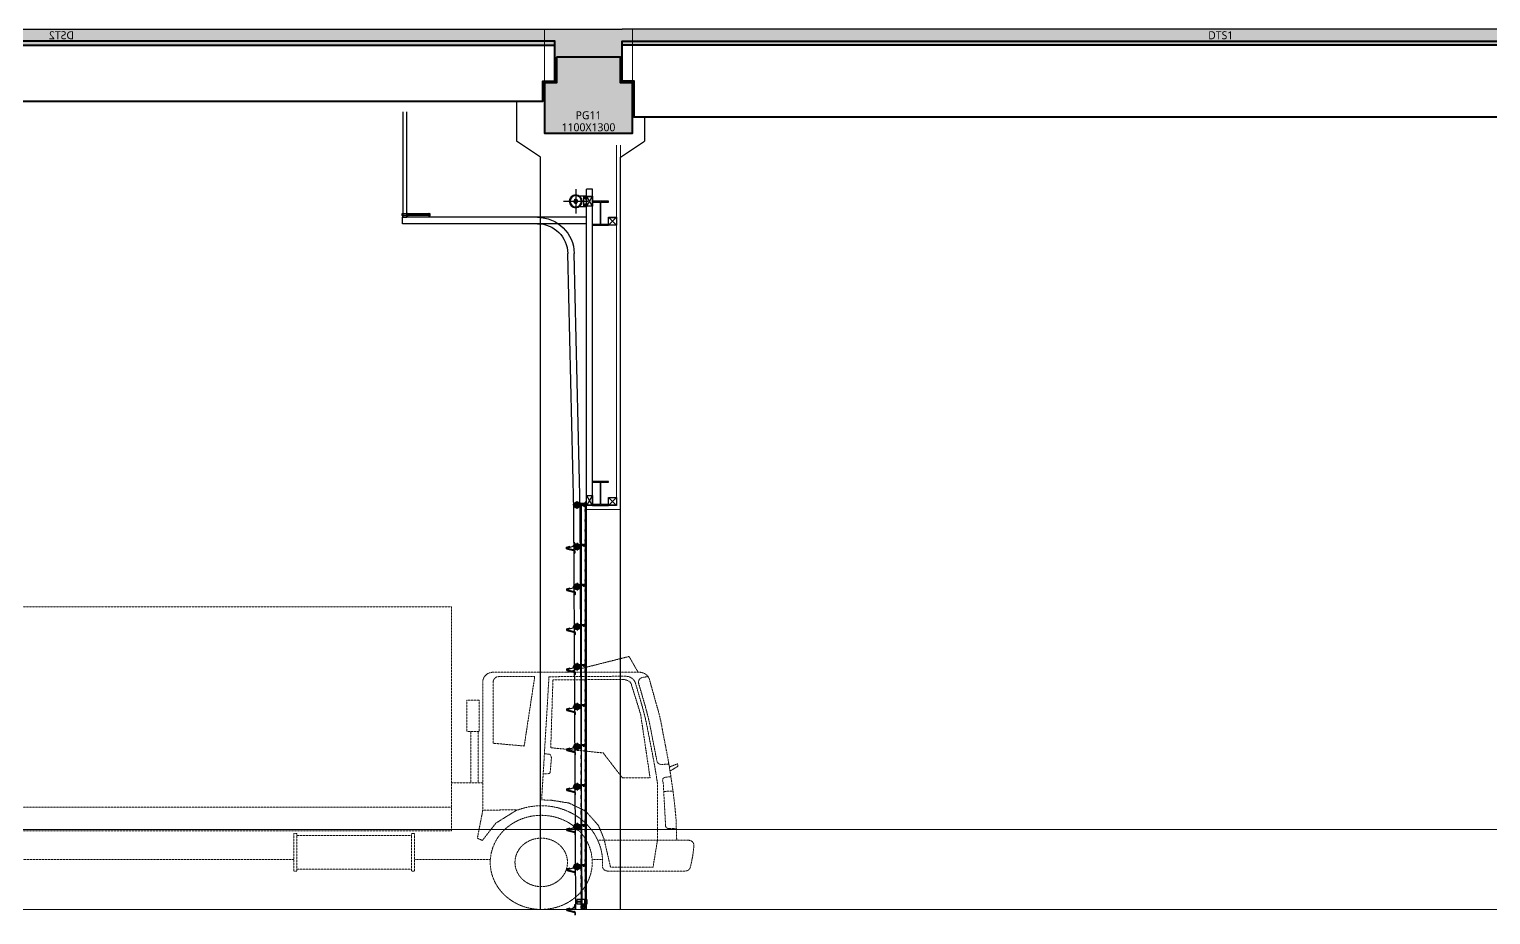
# Model space of a CAD drawing. Header units: millimetres. Extents: x 0 to 420000, y 0 to 297000.
# Drawn here: x 195125 to 213387, y 93383 to 104450 of the extents above; entities that cross this region are included whole.
import ezdxf
from ezdxf.enums import TextEntityAlignment as Align

# ---------------------------------------------------------------- set-up
doc = ezdxf.new("R2010")
doc.units = ezdxf.units.MM
for name, pattern in [('CEN', [62, 60, -1, 0, -1]), ('HID', [2, 1.1, -0.9]), ('HIDDEN', [0.375, 0.25, -0.125])]:
    doc.linetypes.add(name, pattern=pattern)
for name, color, linetype in [('0 그라스울패널', 7, 'Continuous'), ('0-xref', 7, 'Continuous'), ('1', 3, 'Continuous'), ('8', 8, 'Continuous'), ('A-CONC-SOLD', 253, 'CEN'), ('CEN', 1, 'CEN'), ('dim', 7, 'Continuous'), ('PANEL', 9, 'Continuous'), ('WID', 7, 'Continuous'), ('오버헤드 FR', 1, 'Continuous')]:
    doc.layers.add(name, color=color, linetype=linetype)
for name, color, linetype, lineweight in [('A-AXIS-LINE', 1, 'CEN', 15), ('A-CONC-LIN1', 2, 'Continuous', 40), ('A-CONC-LIN2', 7, 'Continuous', 25), ('A-ELEV-LIN2', 7, 'Continuous', 25), ('A-WAXM-PANL', 6, 'Continuous', 20), ('A-XXXX-FIN2', 6, 'Continuous', 20), ('A-XXXX-HATC', 8, 'Continuous', 18), ('A-XXXX-HID', 8, 'HIDDEN', 18), ('A-XXXX-STL', 3, 'Continuous', 25)]:
    doc.layers.add(name, color=color, linetype=linetype, lineweight=lineweight)
doc.layers.add('A-XXXX-NPLT', color=144, linetype='Continuous', lineweight=15, plot=False)
doc.styles.add('맑은고딕', font='')
doc.styles.get('맑은고딕').set_extended_font_data('Malgun Gothic')

# ---------------------------------------------------------------- blocks, each defined once
blk = doc.blocks.new('axis(211208)')
at = {"layer": 'A-AXIS-LINE', "ltscale": 1000}
for p, q in [((4631788.1, -371118.7), (4955413.1, -371118.7)), ((4631788.1, -372118.7), (4955413.1, -372118.7))]:
    blk.add_line(p, q, dxfattribs=at)
blk = doc.blocks.new('*X36')
at = {"color": 0}
for p, q in [((112, 375), (114, 377)), ((112, 375), (114, 377)), ((112, 375), (114, 377)), ((112, 375), (114, 377)), ((112, 375), (114, 377)), ((112, 376), (114, 377)), ((112, 376), (113, 377)), ((112, 376), (113, 377)), ((112, 376), (113, 377)), ((112, 376), (113, 377)), ((112, 376), (113, 377)), ((112, 377), (113, 377)), ((114, 375), (112, 377)), ((114, 375), (112, 377)), ((114, 375), (112, 376)), ((114, 375), (112, 376)), ((114, 375), (112, 376)), ((114, 375), (112, 376)), ((113, 375), (112, 376)), ((113, 375), (112, 376)), ((113, 375), (112, 375)), ((113, 375), (112, 375)), ((113, 375), (112, 375)), ((112, 375), (112, 375)), ((113, 375), (116, 377)), ((113, 375), (115, 377)), ((113, 375), (115, 377)), ((113, 375), (115, 377)), ((113, 375), (115, 377)), ((113, 375), (115, 377)), ((115, 375), (113, 377)), ((115, 375), (113, 377)), ((115, 375), (113, 377)), ((115, 375), (113, 377)), ((115, 375), (113, 377)), ((115, 375), (113, 377)), ((114, 375), (116, 377)), ((114, 375), (116, 377)), ((114, 375), (116, 377)), ((114, 375), (116, 377)), ((114, 375), (116, 377)), ((117, 375), (114, 377)), ((116, 375), (114, 377)), ((116, 375), (114, 377)), ((116, 375), (114, 377)), ((116, 375), (114, 377)), ((116, 375), (114, 377)), ((115, 375), (117, 377)), ((115, 375), (117, 377)), ((115, 375), (117, 377)), ((115, 375), (117, 377)), ((115, 375), (117, 377)), ((115, 375), (117, 377)), ((117, 375), (115, 377)), ((117, 375), (115, 377)), ((117, 375), (115, 377)), ((117, 375), (115, 377)), ((117, 375), (115, 377)), ((116, 375), (119, 377)), ((116, 375), (118, 377)), ((116, 375), (118, 377)), ((116, 375), (118, 377)), ((116, 375), (118, 377)), ((116, 375), (118, 377)), ((118, 375), (116, 377)), ((118, 375), (116, 377)), ((118, 375), (116, 377)), ((118, 375), (116, 377)), ((118, 375), (116, 377)), ((118, 375), (116, 377)), ((117, 375), (119, 377)), ((117, 375), (119, 377)), ((117, 375), (119, 377)), ((117, 375), (119, 377)), ((117, 375), (119, 377)), ((120, 375), (117, 377)), ((119, 375), (117, 377)), ((119, 375), (117, 377)), ((119, 375), (117, 377)), ((119, 375), (117, 377)), ((119, 375), (117, 377)), ((118, 375), (120, 377)), ((118, 375), (120, 377)), ((118, 375), (120, 377)), ((118, 375), (120, 377)), ((118, 375), (120, 377)), ((118, 375), (120, 377)), ((120, 375), (118, 377)), ((120, 375), (118, 377)), ((120, 375), (118, 377)), ((120, 375), (118, 377)), ((120, 375), (118, 377)), ((119, 375), (122, 377)), ((119, 375), (121, 377)), ((119, 375), (121, 377)), ((119, 375), (121, 377)), ((119, 375), (121, 377)), ((119, 375), (121, 377)), ((121, 375), (119, 377)), ((121, 375), (119, 377)), ((121, 375), (119, 377)), ((121, 375), (119, 377)), ((121, 375), (119, 377)), ((121, 375), (119, 377)), ((120, 375), (122, 377)), ((120, 375), (122, 377)), ((120, 375), (122, 377)), ((120, 375), (122, 377)), ((120, 375), (122, 377)), ((123, 375), (120, 377)), ((122, 375), (120, 377)), ((122, 375), (120, 377)), ((122, 375), (120, 377)), ((122, 375), (120, 377)), ((122, 375), (120, 377)), ((121, 375), (123, 377)), ((121, 375), (123, 377)), ((121, 375), (123, 377)), ((121, 375), (123, 377)), ((121, 375), (123, 377)), ((121, 375), (123, 377)), ((123, 375), (121, 377)), ((123, 375), (121, 377)), ((123, 375), (121, 377)), ((123, 375), (121, 377)), ((123, 375), (121, 377)), ((122, 375), (125, 377)), ((122, 375), (124, 377)), ((122, 375), (124, 377)), ((122, 375), (124, 377)), ((122, 375), (124, 377)), ((122, 375), (124, 377)), ((124, 375), (122, 377)), ((124, 375), (122, 377)), ((124, 375), (122, 377)), ((124, 375), (122, 377)), ((124, 375), (122, 377)), ((124, 375), (122, 377)), ((123, 375), (125, 377)), ((123, 375), (125, 377)), ((123, 375), (125, 377)), ((123, 375), (125, 377)), ((123, 375), (125, 377)), ((126, 375), (123, 377)), ((125, 375), (123, 377)), ((125, 375), (123, 377)), ((125, 375), (123, 377)), ((125, 375), (123, 377)), ((125, 375), (123, 377)), ((124, 375), (126, 377)), ((124, 375), (126, 377)), ((124, 375), (126, 377)), ((124, 375), (126, 377)), ((124, 375), (126, 377)), ((124, 375), (126, 377)), ((126, 375), (124, 377)), ((126, 375), (124, 377)), ((126, 375), (124, 377)), ((126, 375), (124, 377)), ((126, 375), (124, 377)), ((125, 375), (127, 377)), ((125, 375), (127, 377)), ((125, 375), (127, 377)), ((125, 375), (127, 377)), ((125, 375), (127, 377)), ((125, 375), (128, 377)), ((127, 375), (125, 377)), ((127, 375), (125, 377)), ((127, 375), (125, 377)), ((127, 375), (125, 377)), ((127, 375), (125, 377)), ((127, 375), (125, 377)), ((126, 375), (128, 377)), ((126, 375), (128, 377)), ((126, 375), (128, 377)), ((126, 375), (128, 377)), ((126, 375), (128, 377)), ((128, 375), (126, 377)), ((128, 375), (126, 377)), ((128, 375), (126, 377)), ((128, 375), (126, 377)), ((128, 375), (126, 377)), ((129, 375), (126, 377)), ((127, 375), (129, 377)), ((127, 375), (129, 377)), ((127, 375), (129, 377)), ((127, 375), (129, 377)), ((127, 375), (129, 377)), ((127, 375), (129, 377)), ((129, 375), (127, 377)), ((129, 375), (127, 377)), ((129, 375), (127, 377)), ((129, 375), (127, 377)), ((129, 375), (127, 377)), ((128, 375), (130, 377)), ((128, 375), (130, 377)), ((128, 375), (130, 377)), ((128, 375), (130, 377)), ((128, 375), (130, 377)), ((130, 375), (128, 377)), ((130, 375), (128, 377)), ((130, 375), (128, 377)), ((130, 375), (128, 377)), ((130, 375), (128, 377)), ((130, 375), (128, 377)), ((129, 375), (131, 377)), ((129, 375), (131, 377)), ((129, 375), (131, 377)), ((129, 375), (131, 377)), ((129, 375), (131, 377)), ((129, 375), (131, 377)), ((131, 375), (129, 377)), ((131, 375), (129, 377)), ((131, 375), (129, 377)), ((131, 375), (129, 377)), ((131, 375), (129, 377)), ((132, 375), (129, 377)), ((130, 375), (132, 377)), ((130, 375), (132, 377)), ((130, 375), (132, 377)), ((130, 375), (132, 377)), ((130, 375), (132, 377)), ((130, 375), (132, 377)), ((132, 375), (130, 377)), ((132, 375), (130, 377)), ((132, 375), (130, 377)), ((132, 375), (130, 377)), ((132, 375), (130, 377)), ((131, 375), (133, 377)), ((131, 375), (133, 377)), ((131, 375), (133, 377)), ((131, 375), (133, 377)), ((131, 375), (133, 377)), ((133, 375), (131, 377)), ((133, 375), (131, 377)), ((133, 375), (131, 377)), ((133, 375), (131, 377)), ((133, 375), (131, 377)), ((133, 375), (131, 377)), ((132, 375), (134, 377)), ((132, 375), (134, 377)), ((132, 375), (134, 377)), ((132, 375), (134, 377)), ((132, 375), (134, 377)), ((132, 375), (134, 377)), ((134, 375), (132, 377)), ((134, 375), (132, 377)), ((134, 375), (132, 377)), ((134, 375), (132, 377)), ((134, 375), (132, 377)), ((135, 375), (132, 377)), ((133, 375), (135, 377)), ((133, 375), (135, 377)), ((133, 375), (135, 377)), ((133, 375), (135, 377)), ((133, 375), (135, 377)), ((133, 375), (135, 377)), ((135, 375), (133, 377)), ((135, 375), (133, 377)), ((135, 375), (133, 377)), ((135, 375), (133, 377)), ((135, 375), (133, 377)), ((134, 375), (136, 377)), ((134, 375), (136, 377)), ((134, 375), (136, 377)), ((134, 375), (136, 377)), ((134, 375), (136, 377)), ((136, 375), (134, 377)), ((136, 375), (134, 377)), ((136, 375), (134, 377)), ((136, 375), (134, 377)), ((136, 375), (134, 377)), ((136, 375), (134, 377)), ((135, 375), (137, 377)), ((135, 375), (137, 377)), ((135, 375), (137, 377)), ((135, 375), (137, 377)), ((137, 375), (135, 377)), ((137, 375), (135, 377)), ((137, 375), (135, 377)), ((137, 375), (135, 377)), ((137, 375), (135, 377)), ((137, 375), (135, 377)), ((135, 375), (137, 376)), ((135, 375), (137, 376)), ((137, 376), (136, 377)), ((137, 376), (136, 377)), ((137, 376), (136, 377)), ((137, 376), (136, 377)), ((137, 376), (136, 377)), ((136, 375), (137, 376)), ((136, 375), (137, 376)), ((136, 375), (137, 376)), ((136, 375), (137, 376)), ((136, 375), (137, 375)), ((136, 375), (137, 375)), ((137, 376), (137, 377)), ((137, 377), (137, 377)), ((137, 375), (137, 375)), ((137, 375), (137, 375))]:
    blk.add_line(p, q, dxfattribs=at)
blk = doc.blocks.new('*X35')
at = {"color": 0}
for p, q in [((587, 375), (589, 377)), ((587, 375), (589, 377)), ((587, 375), (589, 377)), ((587, 375), (589, 377)), ((587, 375), (589, 377)), ((587, 375), (588, 377)), ((587, 375), (588, 377)), ((587, 376), (588, 377)), ((587, 376), (588, 377)), ((587, 376), (588, 377)), ((587, 376), (588, 377)), ((587, 376), (587, 377)), ((587, 377), (587, 377)), ((587, 377), (587, 377)), ((589, 375), (587, 377)), ((589, 375), (587, 377)), ((589, 375), (587, 377)), ((589, 375), (587, 377)), ((589, 375), (587, 377)), ((589, 375), (587, 376)), ((588, 375), (587, 376)), ((588, 375), (587, 376)), ((588, 375), (587, 376)), ((588, 375), (587, 376)), ((588, 375), (587, 375)), ((587, 375), (587, 375)), ((587, 375), (587, 375)), ((587, 375), (587, 375)), ((587, 375), (587, 375)), ((588, 375), (591, 377)), ((588, 375), (590, 377)), ((588, 375), (590, 377)), ((588, 375), (590, 377)), ((588, 375), (590, 377)), ((588, 375), (590, 377)), ((590, 375), (588, 377)), ((590, 375), (588, 377)), ((590, 375), (588, 377)), ((590, 375), (588, 377)), ((590, 375), (588, 377)), ((590, 375), (588, 377)), ((589, 375), (591, 377)), ((589, 375), (591, 377)), ((589, 375), (591, 377)), ((589, 375), (591, 377)), ((589, 375), (591, 377)), ((592, 375), (589, 377)), ((591, 375), (589, 377)), ((591, 375), (589, 377)), ((591, 375), (589, 377)), ((591, 375), (589, 377)), ((591, 375), (589, 377)), ((590, 375), (592, 377)), ((590, 375), (592, 377)), ((590, 375), (592, 377)), ((590, 375), (592, 377)), ((590, 375), (592, 377)), ((590, 375), (592, 377)), ((592, 375), (590, 377)), ((592, 375), (590, 377)), ((592, 375), (590, 377)), ((592, 375), (590, 377)), ((592, 375), (590, 377)), ((591, 375), (594, 377)), ((591, 375), (593, 377)), ((591, 375), (593, 377)), ((591, 375), (593, 377)), ((591, 375), (593, 377)), ((591, 375), (593, 377)), ((593, 375), (591, 377)), ((593, 375), (591, 377)), ((593, 375), (591, 377)), ((593, 375), (591, 377)), ((593, 375), (591, 377)), ((593, 375), (591, 377)), ((592, 375), (594, 377)), ((592, 375), (594, 377)), ((592, 375), (594, 377)), ((592, 375), (594, 377)), ((592, 375), (594, 377)), ((595, 375), (592, 377)), ((594, 375), (592, 377)), ((594, 375), (592, 377)), ((594, 375), (592, 377)), ((594, 375), (592, 377)), ((594, 375), (592, 377)), ((593, 375), (595, 377)), ((593, 375), (595, 377)), ((593, 375), (595, 377)), ((593, 375), (595, 377)), ((593, 375), (595, 377)), ((593, 375), (595, 377)), ((595, 375), (593, 377)), ((595, 375), (593, 377)), ((595, 375), (593, 377)), ((595, 375), (593, 377)), ((595, 375), (593, 377)), ((594, 375), (597, 377)), ((594, 375), (596, 377)), ((594, 375), (596, 377)), ((594, 375), (596, 377)), ((594, 375), (596, 377)), ((594, 375), (596, 377)), ((596, 375), (594, 377)), ((596, 375), (594, 377)), ((596, 375), (594, 377)), ((596, 375), (594, 377)), ((596, 375), (594, 377)), ((596, 375), (594, 377)), ((595, 375), (597, 377)), ((595, 375), (597, 377)), ((595, 375), (597, 377)), ((595, 375), (597, 377)), ((595, 375), (597, 377)), ((598, 375), (595, 377)), ((597, 375), (595, 377)), ((597, 375), (595, 377)), ((597, 375), (595, 377)), ((597, 375), (595, 377)), ((597, 375), (595, 377)), ((596, 375), (598, 377)), ((596, 375), (598, 377)), ((596, 375), (598, 377)), ((596, 375), (598, 377)), ((596, 375), (598, 377)), ((596, 375), (598, 377)), ((598, 375), (596, 377)), ((598, 375), (596, 377)), ((598, 375), (596, 377)), ((598, 375), (596, 377)), ((598, 375), (596, 377)), ((597, 375), (600, 377)), ((597, 375), (599, 377)), ((597, 375), (599, 377)), ((597, 375), (599, 377)), ((597, 375), (599, 377)), ((597, 375), (599, 377)), ((599, 375), (597, 377)), ((599, 375), (597, 377)), ((599, 375), (597, 377)), ((599, 375), (597, 377)), ((599, 375), (597, 377)), ((599, 375), (597, 377)), ((598, 375), (600, 377)), ((598, 375), (600, 377)), ((598, 375), (600, 377)), ((598, 375), (600, 377)), ((598, 375), (600, 377)), ((600, 375), (598, 377)), ((600, 375), (598, 377)), ((600, 375), (598, 377)), ((600, 375), (598, 377)), ((600, 375), (598, 377)), ((601, 375), (598, 377)), ((599, 375), (601, 377)), ((599, 375), (601, 377)), ((599, 375), (601, 377)), ((599, 375), (601, 377)), ((599, 375), (601, 377)), ((599, 375), (601, 377)), ((601, 375), (599, 377)), ((601, 375), (599, 377)), ((601, 375), (599, 377)), ((601, 375), (599, 377)), ((601, 375), (599, 377)), ((600, 375), (602, 377)), ((600, 375), (602, 377)), ((600, 375), (602, 377)), ((600, 375), (602, 377)), ((600, 375), (602, 377)), ((600, 375), (603, 377)), ((602, 375), (600, 377)), ((602, 375), (600, 377)), ((602, 375), (600, 377)), ((602, 375), (600, 377)), ((602, 375), (600, 377)), ((602, 375), (600, 377)), ((601, 375), (603, 377)), ((601, 375), (603, 377)), ((601, 375), (603, 377)), ((601, 375), (603, 377)), ((601, 375), (603, 377)), ((603, 375), (601, 377)), ((603, 375), (601, 377)), ((603, 375), (601, 377)), ((603, 375), (601, 377)), ((603, 375), (601, 377)), ((604, 375), (601, 377)), ((602, 375), (604, 377)), ((602, 375), (604, 377)), ((602, 375), (604, 377)), ((602, 375), (604, 377)), ((602, 375), (604, 377)), ((602, 375), (604, 377)), ((604, 375), (602, 377)), ((604, 375), (602, 377)), ((604, 375), (602, 377)), ((604, 375), (602, 377)), ((604, 375), (602, 377)), ((603, 375), (605, 377)), ((603, 375), (605, 377)), ((603, 375), (605, 377)), ((603, 375), (605, 377)), ((603, 375), (605, 377)), ((605, 375), (603, 377)), ((605, 375), (603, 377)), ((605, 375), (603, 377)), ((605, 375), (603, 377)), ((605, 375), (603, 377)), ((605, 375), (603, 377)), ((604, 375), (606, 377)), ((604, 375), (606, 377)), ((604, 375), (606, 377)), ((604, 375), (606, 377)), ((604, 375), (606, 377)), ((604, 375), (606, 377)), ((606, 375), (604, 377)), ((606, 375), (604, 377)), ((606, 375), (604, 377)), ((606, 375), (604, 377)), ((606, 375), (604, 377)), ((607, 375), (604, 377)), ((605, 375), (607, 377)), ((605, 375), (607, 377)), ((605, 375), (607, 377)), ((605, 375), (607, 377)), ((605, 375), (607, 377)), ((605, 375), (607, 377)), ((607, 375), (605, 377)), ((607, 375), (605, 377)), ((607, 375), (605, 377)), ((607, 375), (605, 377)), ((607, 375), (605, 377)), ((606, 375), (608, 377)), ((606, 375), (608, 377)), ((606, 375), (608, 377)), ((606, 375), (608, 377)), ((606, 375), (608, 377)), ((608, 375), (606, 377)), ((608, 375), (606, 377)), ((608, 375), (606, 377)), ((608, 375), (606, 377)), ((608, 375), (606, 377)), ((608, 375), (606, 377)), ((607, 375), (609, 377)), ((607, 375), (609, 377)), ((607, 375), (609, 377)), ((607, 375), (609, 377)), ((607, 375), (609, 377)), ((607, 375), (609, 377)), ((609, 375), (607, 377)), ((609, 375), (607, 377)), ((609, 375), (607, 377)), ((609, 375), (607, 377)), ((609, 375), (607, 377)), ((610, 375), (607, 377)), ((608, 375), (610, 377)), ((608, 375), (610, 377)), ((608, 375), (610, 377)), ((608, 375), (610, 377)), ((608, 375), (610, 377)), ((608, 375), (610, 377)), ((610, 375), (608, 377)), ((610, 375), (608, 377)), ((610, 375), (608, 377)), ((610, 375), (608, 377)), ((610, 375), (608, 377)), ((609, 375), (611, 377)), ((609, 375), (611, 377)), ((609, 375), (611, 377)), ((609, 375), (611, 377)), ((611, 375), (609, 377)), ((611, 375), (609, 377)), ((611, 375), (609, 377)), ((611, 375), (609, 377)), ((611, 375), (609, 377)), ((611, 375), (609, 377)), ((610, 375), (611, 377)), ((611, 375), (610, 377)), ((611, 375), (610, 377)), ((611, 375), (610, 377)), ((611, 376), (610, 377)), ((611, 376), (610, 377)), ((611, 376), (610, 377)), ((610, 375), (611, 376)), ((610, 375), (611, 376)), ((610, 375), (611, 376)), ((610, 375), (611, 376)), ((610, 375), (611, 376)), ((611, 376), (611, 377)), ((611, 376), (611, 377)), ((611, 376), (611, 377)), ((611, 377), (611, 377)), ((611, 375), (611, 376)), ((611, 375), (611, 375)), ((611, 375), (611, 375)), ((611, 375), (611, 375)), ((611, 375), (611, 375))]:
    blk.add_line(p, q, dxfattribs=at)
blk = doc.blocks.new('OHD-550-S')
at = {"layer": 'A-XXXX-HATC'}
h = blk.add_hatch(dxfattribs=at)
h.set_pattern_fill('ANSI37', color=256, scale=0.1)
h.paths.add_polyline_path([(-8, -10), (-7, -10), (-7, -10, -0.183952), (-18, -10), (-18, -10), (-18, -10), (-18, 0), (-18, 0, -0.183952), (-7, 0), (-8, 0)])
h.paths.add_polyline_path([(-10, -4), (-10, -1, 0.353166), (-10, -1, 0.106822), (-16, -1, 0.353165), (-16, -1), (-16, -4, 0.414214), (-16, -4), (-10, -4, 0.414214)], flags=16)
h.paths.add_polyline_path([(-10, -6), (-16, -6, 0.414214), (-16, -6), (-16, -9, 0.353167), (-16, -9, 0.106822), (-10, -9, 0.353167), (-10, -9), (-10, -6, 0.414214)], flags=16)
h = blk.add_hatch(dxfattribs=at)
h.set_pattern_fill('ANSI37', color=256, scale=0.1)
h.paths.add_polyline_path([(-8, -500), (-7, -500, -0.183952), (-18, -500), (-18, -500), (-18, -490), (-18, -490), (-18, -490, -0.183952), (-7, -490), (-7, -490), (-8, -490)])
h.paths.add_polyline_path([(-10, -496, 0.414214), (-10, -496), (-16, -496, 0.414214), (-16, -496), (-16, -499, 0.353166), (-16, -499, 0.106822), (-10, -499, 0.353167), (-10, -499)], flags=16)
h.paths.add_polyline_path([(-10, -494), (-10, -491, 0.353166), (-10, -491, 0.106822), (-16, -491, 0.353167), (-16, -491), (-16, -494, 0.414214), (-16, -494), (-10, -494, 0.414214)], flags=16)
h = blk.add_hatch(dxfattribs=at)
h.set_pattern_fill('ANSI37', color=256, scale=0.1)
h.paths.add_polyline_path([(-4, -491), (-4, -491), (2, -491, -0.151824), (3, -493, -0.386669), (3, -496, -0.178134), (1, -496, -0.298755), (1, -492, 0.584984), (1, -492), (-2, -492, 0.709673), (-2, -492, -1.396457), (-7, -494), (-7, -494, -0.389014)])
h.paths.add_polyline_path([(2, -496, -0.329487), (2, -492, -0.09197), (3, -493, -0.386814), (2, -496, -0.102245)], flags=16)
for p, q in [((-30, 0), (-30, -51)), ((-30, 0), (-18, 0)), ((-18, -10), (-18, 0)), ((-8, -10), (-8, 0)), ((-8, 0), (2, 0)), ((4, 10), (2, 0)), ((5, 10), (3, -1)), ((4, 10), (20, 10)), ((5, 10), (20, 10)), ((20, 10), (20, -17)), ((20, 10), (20, -17)), ((-30, -51), (-27, -53)), ((-30, -74), (-27, -72)), ((-30, -74), (-30, -176)), ((-30, -176), (-27, -178)), ((-29, -1), (-29, -50)), ((-29, -1), (-18, -1)), ((-29, -50), (-27, -52)), ((-29, -75), (-27, -72)), ((-29, -75), (-29, -175)), ((-29, -175), (-27, -178)), ((-27, -52), (-27, -72)), ((-27, -53), (-27, -72)), ((-27, -178), (-27, -198)), ((-27, -178), (-27, -197)), ((-18, -1), (-18, -10)), ((-18, -10), (-18, -10)), ((-8, -10), (-3, -10)), ((-7, -1), (3, -1)), ((-7, -1), (-7, -10)), ((-7, -10), (-3, -10)), ((-3, -10), (-3, -10)), ((20, -17), (18, -20)), ((18, -64), (18, -20)), ((20, -67), (18, -64)), ((20, -116), (18, -119)), ((18, -119), (18, -163)), ((20, -166), (18, -163)), ((20, -18), (19, -21)), ((19, -21), (19, -63)), ((20, -67), (19, -63)), ((20, -116), (19, -120)), ((19, -162), (19, -120)), ((20, -166), (19, -162)), ((20, -67), (20, -116)), ((20, -67), (20, -116)), ((20, -166), (20, -215)), ((20, -166), (20, -215)), ((-30, -199), (-27, -197)), ((-30, -199), (-30, -301)), ((-30, -301), (-27, -303)), ((-30, -324), (-27, -322)), ((-30, -324), (-30, -426)), ((-29, -200), (-27, -198)), ((-29, -200), (-29, -300)), ((-29, -300), (-27, -302)), ((-29, -325), (-27, -322)), ((-29, -325), (-29, -425)), ((-27, -302), (-27, -322)), ((-27, -303), (-27, -322)), ((20, -215), (18, -218)), ((18, -218), (18, -262)), ((20, -265), (18, -262)), ((20, -314), (18, -317)), ((18, -317), (18, -361)), ((20, -364), (18, -361)), ((20, -215), (19, -219)), ((19, -261), (19, -219)), ((20, -265), (19, -261)), ((20, -314), (19, -318)), ((19, -360), (19, -318)), ((20, -364), (19, -360)), ((20, -265), (20, -314)), ((20, -265), (20, -314)), ((20, -364), (20, -413)), ((20, -364), (20, -413)), ((-30, -426), (-27, -428)), ((-30, -449), (-27, -447)), ((-30, -449), (-30, -500)), ((-30, -500), (-30, -469)), ((-18, -500), (-30, -500)), ((-29, -425), (-27, -428)), ((-29, -450), (-27, -448)), ((-29, -450), (-29, -500)), ((-18, -500), (-29, -500)), ((-27, -428), (-27, -448)), ((-27, -428), (-27, -447)), ((-18, -490), (-18, -500)), ((-18, -500), (-18, -490)), ((-18, -490), (-18, -490)), ((-18, -500), (-18, -500)), ((-8, -500), (-8, -490)), ((-8, -490), (1, -490)), ((-8, -500), (-1, -500)), ((-7, -500), (-7, -490)), ((-7, -490), (1, -490)), ((-7, -500), (-2, -500)), ((-2, -496), (-2, -496)), ((1, -490), (2, -489)), ((1, -490), (2, -490)), ((20, -489), (2, -489)), ((20, -490), (2, -490)), ((20, -413), (18, -416)), ((18, -416), (18, -460)), ((20, -463), (18, -460)), ((20, -413), (19, -417)), ((19, -459), (19, -417)), ((20, -463), (19, -459)), ((20, -489), (20, -463)), ((20, -490), (20, -463))]:
    blk.add_line(p, q)
blk.add_lwpolyline([(0, -495, -0.221108), (-1, -498, -0.414214), (-2, -500)], format="xyb")
for centre, radius, start, end in [((0, -497), 1.9, 112.645, 142.9468), ((1, -498), 3.6, 115.3904, 141.0103), ((0, -495), 0.4, 42.9763, 132.7516), ((-1, -495), 0.25, 22.5673, 154.4616), ((-1, -499), 1, 270, 0), ((-5, -497), 5.15, 334.0173, 25.3584)]:
    blk.add_arc(centre, radius, start, end)
at = {"layer": 'WID'}
for p, q in [((18, 10), (18, -15)), ((-18, -10), (-18, -10)), ((-7, -10), (-7, -10)), ((18, -15), (20, -15)), ((-18, -490), (-18, -490)), ((-7, -490), (-7, -490)), ((-4, -491), (2, -491)), ((-4, -491), (-4, -491)), ((-2, -492), (1, -492)), ((18, -489), (18, -464)), ((18, -464), (20, -464))]:
    blk.add_line(p, q, dxfattribs=at)
for points in [[(-10, -4, 0.414214), (-10, -4), (-10, -1, 0.353163), (-10, -1, 0.106823), (-16, -1, 0.353163), (-16, -1), (-16, -4, 0.414214), (-16, -4)], [(-10, -9, 0.353163), (-10, -9), (-10, -6, 0.414214), (-10, -6), (-16, -6, 0.414214), (-16, -6), (-16, -9, 0.353163), (-16, -9, 0.106823)], [(-10, -491, -0.353163), (-10, -491), (-10, -494, -0.414214), (-10, -494), (-16, -494, -0.414214), (-16, -494), (-16, -491, -0.353163), (-16, -491, -0.106823)], [(-10, -496, -0.414214), (-10, -496), (-10, -499, -0.353163), (-10, -499, -0.106823), (-16, -499, -0.353163), (-16, -499), (-16, -496, -0.414214), (-16, -496)]]:
    blk.add_lwpolyline(points, format="xyb", close=True, dxfattribs=at)
blk.add_lwpolyline([(2, -491, -0.151824), (3, -493, -0.386669), (3, -496, -0.178134), (1, -496, -0.300876), (1, -492)], format="xyb", dxfattribs=at)
for centre, radius, start, end in [((-13, -14), 15.5, 69.1537, 110.8463), ((-13, 4), 15.5, 249.1537, 290.8463), ((-13, -504), 15.5, 69.1537, 110.8463), ((-13, -486), 15.5, 249.1537, 290.8463), ((-4, -494), 2.9, 90.5168, 42.0944), ((-2, -492), 0.1, 90, 221.1373), ((1, -492), 0.25, 335.1637, 90), ((4, -494), 3.11, 143.5272, 216.4728), ((0, -495), 3.6, 43.4913, 62.1162), ((1, -494), 2.14, 315.6901, 44.3099), ((2, -494), 2.3, 258.3241, 281.6759)]:
    blk.add_arc(centre, radius, start, end, dxfattribs=at)
at = {"layer": 'A-XXXX-HATC', "extrusion": (0, 0, -1), "zscale": -1, "rotation": 270}
for name in ['*X36', '*X35']:
    blk.add_blockref(name, (-394, 122), dxfattribs=at)
blk = doc.blocks.new('STOPER')
h = blk.add_hatch()
h.set_pattern_fill('ANSI32', color=4, scale=30, style=0)
h.set_pattern_definition([(45, (-19512.494, -16373.529), (-7.9549513, 7.9549513), []), (45, (-19507.191, -16373.529), (-7.9549513, 7.9549513), [])])
h.paths.add_polyline_path([(-379, 60), (-379, 30), (0, 30), (0, 60)])
for p, q in [((-400, 58), (-400, 32)), ((-390, 68), (-379, 68)), ((-390, 22), (-379, 22)), ((-385, 68), (-385, 22)), ((-385, 60), (-385, 30)), ((-379, 68), (-379, 22)), ((-379, 60), (0, 60)), ((-379, 30), (0, 30)), ((0, 65), (0, 0)), ((0, 65), (5, 65)), ((0, 5), (90, 5)), ((5, 65), (5, 5)), ((5, 60), (85, 60)), ((5, 30), (85, 30)), ((85, 65), (85, 5)), ((85, 65), (90, 65)), ((90, 65), (90, 0)), ((90, 60), (100, 60)), ((90, 30), (100, 30)), ((100, 60), (100, 30)), ((0, 0), (90, 0))]:
    blk.add_line(p, q)
for centre, start, end in [((-390, 58), 90, 180), ((-390, 32), 180, 270)]:
    blk.add_arc(centre, 10, start, end)
blk = doc.blocks.new('11')
for p, q in [((5130, -25176), (5159, -25168)), ((5140, -25181), (5195, -25167)), ((5140, -25181), (5195, -25167)), ((5181, -25163), (5195, -25159)), ((5181, -25163), (5195, -25159)), ((5195, -25159), (5197, -25159)), ((5195, -25159), (5197, -25159)), ((5196, -25161), (5199, -25160)), ((5196, -25161), (5199, -25160)), ((5130, -25190), (5130, -25176)), ((5130, -25176), (5139, -25181)), ((5130, -25190), (5130, -25176)), ((5130, -25176), (5139, -25181)), ((5130, -25190), (5139, -25185)), ((5130, -25190), (5139, -25185)), ((5130, -25190), (5197, -25207)), ((5130, -25190), (5197, -25207)), ((5131, -25176), (5139, -25181)), ((5131, -25176), (5139, -25181)), ((5131, -25190), (5139, -25185)), ((5131, -25190), (5139, -25185)), ((5139, -25184), (5139, -25182)), ((5139, -25184), (5139, -25182)), ((5140, -25185), (5195, -25199)), ((5140, -25185), (5195, -25199)), ((5196, -25205), (5199, -25206)), ((5196, -25205), (5199, -25206))]:
    blk.add_line(p, q)
at = {"color": 7}
for p, q in [((5196, -25167), (5196, -25159)), ((5196, -25167), (5196, -25159)), ((5197, -25159), (5197, -25142)), ((5197, -25159), (5197, -25142)), ((5199, -25160), (5199, -25142)), ((5199, -25160), (5199, -25142)), ((5196, -25199), (5196, -25207)), ((5196, -25199), (5196, -25207)), ((5197, -25207), (5197, -25225)), ((5197, -25207), (5197, -25225)), ((5199, -25206), (5199, -25225)), ((5199, -25206), (5199, -25225))]:
    blk.add_line(p, q, dxfattribs=at)
at = {"color": 7, "linetype": 'CEN'}
for p, q in [((5197, -25142), (5199, -25142)), ((5197, -25142), (5199, -25142)), ((5197, -25225), (5199, -25225)), ((5197, -25225), (5199, -25225))]:
    blk.add_line(p, q, dxfattribs=at)
for centre, radius, start, end in [((5195, -25167), 0.429, 284.3728, 0), ((5195, -25167), 0.429, 284.3728, 0), ((5199, -25160), 0.429, 284.3728, 0), ((5199, -25160), 0.429, 284.3728, 0), ((5140, -25181), 0.858, 236.0662, 284.3728), ((5138, -25182), 0.858, 0, 56.0662), ((5140, -25181), 0.858, 236.0662, 284.3728), ((5138, -25182), 0.858, 0, 56.0662), ((5138, -25184), 0.858, 303.9338, 0), ((5195, -25199), 0.429, 0, 75.6272), ((5195, -25199), 0.429, 0, 75.6272), ((5199, -25206), 0.429, 0, 75.6272), ((5199, -25206), 0.429, 0, 75.6272)]:
    blk.add_arc(centre, radius, start, end)
at = {"color": 7}
for centre, start, end in [((5197, -25142), 90, 180), ((5197, -25142), 90, 180), ((5199, -25142), 0, 90), ((5199, -25142), 0, 90), ((5197, -25225), 180, 270), ((5197, -25225), 180, 270), ((5199, -25225), 270, 0), ((5199, -25225), 270, 0)]:
    blk.add_arc(centre, 0.429, start, end, dxfattribs=at)
blk = doc.blocks.new('roll')
at = {"color": 1}
for p, q in [((-13, 0), (13, 0)), ((-13, 0), (13, 0)), ((0, -14), (0, 15)), ((0, -14), (0, 15)), ((17, 14), (17, -18)), ((17, 14), (17, -18))]:
    blk.add_line(p, q, dxfattribs=at)
for p, q in [((8, -4), (28, 1)), ((8, -4), (28, 1)), ((9, -2), (26, 2)), ((9, -2), (26, 2)), ((25, 0), (27, 5)), ((25, 0), (27, 5)), ((27, 5), (28, 5)), ((27, 5), (28, 5)), ((28, 1), (28, 5)), ((28, 1), (28, 5)), ((-21, -14), (8, -6)), ((0, -5), (8, -4)), ((0, -5), (8, -4)), ((5, -3), (7, -3)), ((5, -3), (7, -3)), ((7, -4), (8, -4)), ((7, -4), (8, -4)), ((8, -14), (29, -8)), ((8, -14), (29, -8)), ((9, -4), (9, -2)), ((9, -4), (9, -2)), ((13, -15), (21, -13)), ((13, -13), (13, -15)), ((13, -15), (21, -13)), ((13, -13), (13, -15)), ((21, -11), (21, -13)), ((21, -11), (21, -13))]:
    blk.add_line(p, q)
at = {"color": 7}
for p, q in [((29, -8), (29, 1)), ((29, -8), (29, 1)), ((8, -13), (8, -4)), ((8, -13), (8, -4))]:
    blk.add_line(p, q, dxfattribs=at)
at = {"color": 1, "linetype": 'HID'}
for p, q in [((13, -13), (13, -3)), ((13, -13), (13, -3)), ((21, -11), (21, -1)), ((21, -11), (21, -1))]:
    blk.add_line(p, q, dxfattribs=at)
at = {"color": 2}
for p, q in [((13, -13), (21, -11)), ((13, -13), (21, -11)), ((21, -12), (13, -13)), ((13, -14), (21, -12)), ((21, -12), (13, -14)), ((13, -14), (21, -12)), ((21, -12), (13, -13)), ((13, -14), (21, -12)), ((21, -12), (13, -14)), ((13, -14), (21, -12)), ((21, -13), (13, -14)), ((13, -15), (21, -13)), ((21, -13), (13, -14)), ((13, -15), (21, -13))]:
    blk.add_line(p, q, dxfattribs=at)
at = {"color": 7}
for radius in [25.1, 20.8]:
    blk.add_circle((0, 0), radius, dxfattribs=at)
at = {"color": 4}
for radius in [13.9, 12.3, 10.1]:
    blk.add_circle((0, 0), radius, dxfattribs=at)
at = {"color": 6}
blk.add_circle((0, 0), 9.46, dxfattribs=at)
for radius in [4.65, 4.22]:
    blk.add_circle((0, 0), radius)
for centre, radius, start, end in [((0, 0), 7.95, 340.8102, 284.4178), ((0, 0), 7.95, 340.8102, 284.4178), ((0, 0), 5.36, 330.9972, 287.7667), ((0, 0), 5.36, 330.9972, 287.7667), ((20, -10), 13.9, 65.9115, 142.8341), ((20, -10), 13.9, 65.9115, 142.8341), ((27, 5), 0.429, 104.3728, 156.8165), ((27, 5), 0.429, 104.3728, 156.8165), ((28, 5), 0.429, 1.2762, 104.3728), ((28, 5), 0.429, 1.2762, 104.3728), ((29, 1), 0.429, 0, 104.3728), ((29, 1), 0.429, 0, 104.3728), ((-13, -22), 0.858, 303.9338, 0), ((-12, -24), 0.858, 75.6272, 123.9338), ((-12, -24), 0.858, 75.6272, 123.9338), ((8, -13), 0.429, 180, 284.3728), ((8, -13), 0.429, 180, 284.3728), ((13, -15), 0.429, 180, 284.3728), ((13, -15), 0.429, 180, 284.3728), ((20, -13), 0.429, 284.3728, 0), ((20, -13), 0.429, 284.3728, 0), ((29, -8), 0.429, 284.3728, 0), ((29, -8), 0.429, 284.3728, 0)]:
    blk.add_arc(centre, radius, start, end)
at = {"layer": 'CEN'}
for p, q in [((32, 0), (-32, 0)), ((0, 32), (0, -32))]:
    blk.add_line(p, q, dxfattribs=at)
blk = doc.blocks.new('ohd-3')
at = {"ltscale": 0.3}
h = blk.add_hatch(color=256, dxfattribs=at)
h.paths.add_polyline_path([(239, 549), (239, 549, -0.183952), (228, 549), (229, 549), (229, 559), (228, 559), (228, 560, -0.183952), (239, 560), (239, 559), (239, 559)])
h.paths.add_polyline_path([(237, 553, 0.414214), (237, 554), (231, 554, 0.414214), (231, 553), (231, 551, 0.353166), (231, 551, 0.106822), (237, 551, 0.353167), (237, 551)], flags=16)
h.paths.add_polyline_path([(237, 556), (237, 558, 0.353166), (237, 558, 0.106822), (231, 558, 0.353167), (231, 558), (231, 556, 0.414214), (231, 556), (237, 556, 0.414214)], flags=16)
h = blk.add_hatch(color=256, dxfattribs=at)
h.paths.add_polyline_path([(242, 558), (243, 558), (248, 558, -0.151824), (250, 557, -0.386669), (250, 553, -0.178134), (248, 553, -0.298755), (247, 557, 0.584984), (247, 557), (245, 557, 0.709673), (244, 557, -1.396457), (239, 555), (239, 556, -0.389014)])
h.paths.add_polyline_path([(248, 553, -0.329487), (248, 557, -0.09197), (249, 556, -0.386814), (249, 553, -0.102245)], flags=16)
at = {"ltscale": 0.002}
h = blk.add_hatch(dxfattribs=at)
h.set_pattern_fill('NET3', color=256, scale=0.3)
h.set_pattern_definition([(0, (-21233041.9943, 50838433.00515), (0, 0.9525), []), (60, (-21233041.9943, 50838433.00515), (-0.824889197105, 0.47625), []), (120, (-21233041.9943, 50838433.00515), (-0.824889197105, -0.47625), [])])
edge = h.paths.add_edge_path()
edge.add_arc((204, 528), 62.1, 350.4373, 374.702)
edge.add_arc((263, 545), 1.97, 289.2335, 610.7665)
edge.add_arc((203, 528), 62.1, -9.5627, 14.702, ccw=False)
edge.add_arc((246, 520), 18.2, 256.9454, 352.8293, ccw=False)
edge.add_arc((238, 520), 18.2, 187.1707, 283.0546, ccw=False)
edge.add_arc((281, 528), 62.1, 165.298, 189.5627, ccw=False)
edge.add_arc((220, 545), 1.97, 289.2396, 610.7604)
edge.add_arc((280, 528), 62.1, 165.298, 189.5627)
edge.add_arc((238, 521), 20.3, 189.2498, 279.6467)
edge.add_arc((245, 521), 20.3, 260.3533, 350.7502)
for points in [[(223, 509, 1), (221, 509, 1)], [(231, 502, 1), (229, 502, 1)], [(243, 501, 1), (241, 501, 1)], [(255, 502, 1), (253, 502, 1)], [(263, 509, 1), (261, 509, 1)]]:
    blk.add_hatch(color=256).paths.add_polyline_path(points)
h = blk.add_hatch(color=256)
h.paths.add_polyline_path([(248, 538, -0.243804), (248, 537, -1), (245, 537, -0.483525), (247, 539, 0.537661), (227, 525, 1), (256, 525, 0.289805)])
h.paths.add_polyline_path([(253, 525, -1), (230, 525, -1)], flags=16)
at = {"layer": 'dim'}
h = blk.add_hatch(color=256, dxfattribs=at)
h.paths.add_polyline_path([(221, 5577, -0.060025), (203, 5607, -0.057982), (199, 5622), (198, 5619, 0.045745), (203, 5605, 0.056845), (220, 5577, 5.899951)])
h.paths.add_polyline_path([(197, 5623, 0.013746), (198, 5619), (199, 5622, -0.005891), (198, 5624), (199, 5630), (198, 5631), (198, 5632), (198, 5632), (198, 5630), (198, 5629)])
h.paths.add_polyline_path([(199, 5630), (199, 5632), (198, 5632), (198, 5631)], flags=16)
for p, q in [((-171, 9054), (-79, 9146)), ((-79, 9054), (-171, 9146)), ((-171, 5554), (-79, 5646)), ((-79, 5554), (-171, 5646)), ((197, 625), (197, 565)), ((197, 625), (317, 625)), ((197, 565), (317, 565)), ((216, 565), (216, 625)), ((222, 565), (222, 625)), ((228, 550), (228, 559)), ((229, 559), (229, 549)), ((229, 550), (229, 559)), ((229, 559), (229, 550)), ((229, 559), (229, 550)), ((229, 550), (229, 559)), ((229, 551), (229, 557)), ((239, 549), (239, 559)), ((239, 551), (239, 557)), ((276, 599), (311, 599)), ((276, 591), (311, 591)), ((317, 565), (317, 625))]:
    blk.add_line(p, q)
at = {"color": 4, "linetype": 'Continuous'}
for p, q in [((216, 573), (216, 543)), ((268, 573), (268, 543)), ((219, 543), (216, 543)), ((262, 543), (222, 543)), ((260, 544), (224, 544)), ((268, 543), (265, 543)), ((265, 543), (268, 543))]:
    blk.add_line(p, q, dxfattribs=at)
at = {"color": 4}
for p, q in [((219, 543), (219, 543)), ((222, 543), (222, 543)), ((262, 543), (262, 543)), ((265, 543), (265, 543))]:
    blk.add_line(p, q, dxfattribs=at)
at = {"color": 2}
blk.add_lwpolyline([(294, 9420), (240, 9420, 0.267949), (239, 9420, -0.57735), (239, 9420, 0.267949), (238, 9420), (205, 9420, 0.414214), (200, 9415), (200, 9285, 0.414214), (205, 9280), (238, 9280, 0.267949), (239, 9280, -0.57735), (239, 9280, 0.267949), (240, 9280), (294, 9280)], format="xyb", dxfattribs=at)
for points in [[(209, 9385), (209, 9405, -1), (219, 9405), (219, 9385, -1)], [(209, 9295, 1), (219, 9295), (219, 9315, 1), (209, 9315)], [(223, 5577, -2.775129), (218, 5578), (218, 5579), (215, 5579), (215, 5529), (217, 5529), (217, 5549), (225, 5549), (225, 5551), (217, 5551), (217, 5559), (267, 5559), (267, 5529), (269, 5529), (269, 5579), (265, 5579), (265, 5577), (266, 5577, -2.44949), (261, 5577), (261, 5577), (261, 5579), (222, 5579), (222, 5577)], [(267, 5571, -0.813815), (258, 5577), (225, 5577, -0.813815), (217, 5571), (217, 5561), (267, 5561)]]:
    blk.add_lwpolyline(points, format="xyb", close=True, dxfattribs=at)
blk.add_lwpolyline([(239, 9420), (239, 9280)], dxfattribs=at)
for centre, radius in [((334, 9350), 80.7), ((334, 9350), 70.7), ((205, 610, -23), 3), ((205, 580, -23), 3), ((222, 509, -23), 1.17), ((241, 525, -23), 14.3), ((230, 502, -23), 1.17), ((241, 525, -23), 11.3), ((254, 502, -23), 1.17), ((262, 509, -23), 1.17)]:
    blk.add_circle(centre, radius)
at = {"color": 2, "linetype": 'HID', "ltscale": 0.1}
blk.add_circle((334, 9350), 25, dxfattribs=at)
at = {"linetype": 'HID', "ltscale": 0.1}
blk.add_circle((334, 9350), 15, dxfattribs=at)
at = {"color": 4}
for centre, radius, start, end in [((220, 546, -23), 3.73, 341.4275, 152.4494), ((220, 545, -23), 2.6, 304.8323, 238.3442), ((264, 546, -23), 3.73, 27.5506, 198.5725), ((263, 545, -23), 2.6, 301.6558, 235.1677), ((220, 545, -23), 1.97, 289.2396, 250.7604), ((280, 528, -23), 62.1, 165.298, 189.5627), ((238, 521, -23), 20.3, 189.2498, 279.6467), ((281, 528, -23), 62.1, 165.298, 189.5627), ((238, 520, -23), 18.2, 187.1707, 283.0546), ((246, 520, -23), 18.2, 256.9454, 352.8293), ((245, 521, -23), 20.3, 260.3533, 350.7502), ((263, 545, -23), 1.97, 289.2335, 250.7665), ((203, 528, -23), 62.1, 350.4373, 14.702), ((204, 528, -23), 62.1, 350.4373, 14.702)]:
    blk.add_arc(centre, radius, start, end, dxfattribs=at)
for centre, start, end in [((276, 595, -23), 90, 270), ((311, 595, -23), 270, 90)]:
    blk.add_arc(centre, 4, start, end)
at = {"layer": '0 그라스울패널'}
for p, q in [((129, 9409), (196, 9292)), ((129, 9292), (196, 9409)), ((129, 5671), (196, 5554)), ((129, 5554), (196, 5671))]:
    blk.add_line(p, q, dxfattribs=at)
at = {"layer": '1', "color": 4}
for p, q in [((200, 9150), (2500, 9150)), ((2500, 9070), (2500, 9150)), ((200, 9070), (2500, 9070)), ((280, 5500), (353, 8699)), ((360, 5499), (433, 8698)), ((255, 500), (280, 5500)), ((335, 500), (360, 5497))]:
    blk.add_line(p, q, dxfattribs=at)
for radius in [460, 380]:
    blk.add_arc((813, 8690), radius, 90, 178.8622, dxfattribs=at)
at = {"layer": '8'}
blk.add_line((200, 500), (200, 5500), dxfattribs=at)
blk.add_lwpolyline([(2494, 10467), (2494, 9150), (2444, 9150), (2444, 10467)], dxfattribs=at)
at = {"layer": 'A-WAXM-PANL'}
blk.add_lwpolyline([(-175, 10050), (-175, 5550), (200, 5550), (200, 5500), (-225, 5500), (-225, 10050)], dxfattribs=at)
at = {"layer": 'A-XXXX-STL'}
for points in [[(-75, 9050), (-75, 9061), (22, 9061), (22, 9339), (-75, 9339), (-75, 9350), (125, 9350), (125, 9339), (29, 9339), (29, 9061), (125, 9061), (125, 9050)], [(-75, 5550), (-75, 5561), (22, 5561), (22, 5839), (-75, 5839), (-75, 5850), (125, 5850), (125, 5839), (29, 5839), (29, 5561), (125, 5561), (125, 5550)]]:
    blk.add_lwpolyline(points, close=True, dxfattribs=at)
at = {"layer": 'dim'}
blk.add_arc((336, 5664, -23), 145, 203.9418, 216.9557, dxfattribs=at)
at = {"layer": 'PANEL'}
for p, q in [((267, 5059), (267, 5032)), ((267, 4559), (267, 4532)), ((267, 4059), (267, 4032)), ((267, 3559), (267, 3532)), ((267, 3059), (267, 3032)), ((267, 1059), (267, 1032)), ((228, 550), (217, 550)), ((229, 549), (217, 549)), ((228, 559), (228, 550)), ((228, 549), (228, 550)), ((239, 550), (239, 559)), ((239, 550), (245, 550)), ((239, 549), (246, 549))]:
    blk.add_line(p, q, dxfattribs=at)
blk.add_lwpolyline([(246, 554, -0.221108), (246, 551, -0.414214), (245, 550)], format="xyb", dxfattribs=at)
for centre, radius, start, end in [((246, 550, -23), 1, 270, 0), ((242, 553, -23), 5.15, 334.0173, 25.3584)]:
    blk.add_arc(centre, radius, start, end, dxfattribs=at)
at = {"layer": 'WID'}
blk.add_lwpolyline([(237, 554, -0.414214), (237, 553), (237, 551, -0.353163), (237, 551, -0.106823), (231, 551, -0.353163), (231, 551), (231, 553, -0.414214), (231, 554)], format="xyb", close=True, dxfattribs=at)
blk.add_arc((234, 564, -23), 15.5, 249.1537, 290.8463, dxfattribs=at)
at = {"layer": 'WID', "color": 4}
blk.add_arc((242, 555, -23), 2.9, 90.5168, 42.0944, dxfattribs=at)
at = {"layer": '오버헤드 FR'}
for p, q in [((125, 5550), (125, 9500)), ((125, 9500), (200, 9500)), ((200, 5550), (200, 9500))]:
    blk.add_line(p, q, dxfattribs=at)
for points in [[(334, 9503), (334, 9197)], [(487, 9350), (181, 9350)]]:
    blk.add_lwpolyline(points, dxfattribs=at)
for points in [[(125, 9288), (200, 9288), (200, 9413), (125, 9413)], [(-75, 9050), (-75, 9150), (-175, 9150), (-175, 9050)], [(125, 5550), (200, 5550), (200, 5675), (125, 5675)], [(-75, 5550), (-75, 5650), (-175, 5650), (-175, 5550)]]:
    blk.add_lwpolyline(points, close=True, dxfattribs=at)
for points in [[(129, 9290), (196, 9290, 0.414214), (198, 9292), (198, 9409, 0.414214), (196, 9411), (129, 9411, 0.414214), (127, 9409), (127, 9292, 0.414214)], [(-77, 9054), (-77, 9146, 0.414214), (-79, 9148), (-171, 9148, 0.414214), (-173, 9146), (-173, 9054, 0.414214), (-171, 9052), (-79, 9052, 0.414214)], [(129, 5552), (196, 5552, 0.414214), (198, 5554), (198, 5671, 0.414214), (196, 5673), (129, 5673, 0.414214), (127, 5671), (127, 5554, 0.414214)], [(-77, 5554), (-77, 5646, 0.414214), (-79, 5648), (-171, 5648, 0.414214), (-173, 5646), (-173, 5554, 0.414214), (-171, 5552), (-79, 5552, 0.414214)]]:
    blk.add_lwpolyline(points, format="xyb", close=True, dxfattribs=at)
at = {"color": 4, "extrusion": (0, 0, -1), "xscale": -0.6999999931728114, "yscale": 0.700000010430813, "zscale": -0.6999999931728114}
blk.add_blockref('STOPER', (-2437, 9150), dxfattribs=at)
at = {"extrusion": (0, 0, -1), "xscale": -1, "zscale": -1}
for p in [(-247, 5549, 23), (-247, 5049, 23), (-247, 4549, 23), (-247, 4049, 23), (-247, 3549, 23), (-247, 3049, 23), (-247, 2549, 23), (-247, 2049, 23), (-247, 1549, 23), (-247, 1049, 23)]:
    blk.add_blockref('OHD-550-S', p, dxfattribs=at)
at = {"xscale": -1.516417910447761, "yscale": 1.516417910447761, "zscale": 1.516417910447761}
for name, p in [('roll', (320, 5555, -18)), ('roll', (318, 5035, -18)), ('11', (8228, 43206, -18)), ('roll', (318, 4535, -18)), ('11', (8226, 42686, -18)), ('roll', (318, 4035, -18)), ('11', (8226, 42186, -18)), ('roll', (318, 3535, -18)), ('11', (8226, 41686, -18)), ('roll', (318, 3035, -18)), ('11', (8226, 41186, -18)), ('roll', (318, 2535, -18)), ('11', (8226, 40686, -18)), ('roll', (317, 2035, -18)), ('11', (8226, 40186, -18)), ('roll', (318, 1535, -18)), ('11', (8226, 39686, -18)), ('roll', (318, 1035, -18)), ('11', (8226, 39186, -18)), ('11', (8226, 38686, -18))]:
    blk.add_blockref(name, p, dxfattribs=at)
blk = doc.blocks.new('PG11')
at = {"layer": 'A-CONC-SOLD'}
h = blk.add_hatch(color=256, dxfattribs=at)
h.dxf.hatch_style = 1
h.paths.add_polyline_path([(-420, 0), (420, 0), (420, -350), (-420, -350)])
h = blk.add_hatch(color=256, dxfattribs=at)
h.dxf.hatch_style = 1
h.paths.add_polyline_path([(-400, -350), (-400, -670), (-550, -670), (-550, -1300), (550, -1300), (550, -670), (400, -670), (400, -350)])
at = {"layer": 'A-CONC-LIN1', "ltscale": 2}
blk.add_lwpolyline([(-400, -350), (-400, -670), (-550, -670), (-550, -1300), (550, -1300), (550, -670), (400, -670), (400, -350)], close=True, dxfattribs=at)
at = {"layer": 'A-CONC-LIN2'}
blk.add_line((-420, 0), (420, 0), dxfattribs=at)
at = {"layer": 'A-XXXX-NPLT'}
blk.add_lwpolyline([(550, -1300), (-550, -1300), (-550, 0), (550, 0)], close=True, dxfattribs=at)
at = {"layer": 'A-XXXX-NPLT', "style": '맑은고딕'}
for s, p in [('PG11', (0, -1075)), ('1100X1300', (0, -1225))]:
    blk.add_text(s, height=100, dxfattribs=at).set_placement(p, align=Align.MIDDLE)
blk = doc.blocks.new('DTS1_2')
at = {"layer": 'A-CONC-SOLD'}
h = blk.add_hatch(color=256, dxfattribs=at)
h.dxf.hatch_style = 1
h.paths.add_polyline_path([(-7480, 0), (-7480, -150), (7480, -150), (7480, 0)])
h = blk.add_hatch(color=256, dxfattribs=at)
h.dxf.hatch_style = 1
h.paths.add_polyline_path([(-7480, -150), (-7480, -200), (7480, -200), (7480, -150)])
at = {"layer": 'A-CONC-LIN1'}
blk.add_line((7480, -200), (-7480, -200), dxfattribs=at)
at = {"layer": 'A-CONC-LIN1', "color": 2}
blk.add_lwpolyline([(7330, -1100), (-7330, -1100), (-7330, -650), (-7480, -650), (-7480, -150), (7480, -150), (7480, -650), (7330, -650)], close=True, dxfattribs=at)
at = {"layer": 'A-CONC-LIN2'}
blk.add_line((7480, 0), (-7480, 0), dxfattribs=at)
at = {"layer": 'A-XXXX-NPLT', "style": '맑은고딕'}
blk.add_text('DTS1', height=100, dxfattribs=at).set_placement((0, -75), align=Align.MIDDLE)
blk = doc.blocks.new('DTS2_2')
at = {"layer": 'A-CONC-SOLD'}
h = blk.add_hatch(color=256, dxfattribs=at)
h.dxf.hatch_style = 1
h.paths.add_polyline_path([(12500, 0), (12500, -150), (320, -150), (320, 0)])
h = blk.add_hatch(color=256, dxfattribs=at)
h.dxf.hatch_style = 1
h.paths.add_polyline_path([(12480, -150), (12480, -200), (320, -200), (320, -150)])
at = {"layer": 'A-CONC-LIN1'}
blk.add_line((12480, -200), (320, -200), dxfattribs=at)
at = {"layer": 'A-CONC-LIN1', "color": 2}
blk.add_lwpolyline([(12330, -900), (470, -900), (470, -650), (320, -650), (320, -150), (12480, -150), (12480, -650), (12330, -650)], close=True, dxfattribs=at)
at = {"layer": 'A-CONC-LIN2'}
blk.add_line((12500, 0), (320, 0), dxfattribs=at)
at = {"layer": 'A-XXXX-NPLT', "style": '맑은고딕'}
blk.add_text('DST2', height=100, dxfattribs=at).set_placement((6485, -75), align=Align.MIDDLE)
blk = doc.blocks.new('9층')
at = {"layer": 'A-ELEV-LIN2'}
for p, q in [((4771524, -402017), (4771524, -402519)), ((4773124, -402219), (4773124, -402519)), ((4771824, -402719), (4771524, -402519)), ((4772824, -402719), (4773124, -402519)), ((4771824, -412119), (4771824, -402719)), ((4772824, -412119), (4772824, -402719))]:
    blk.add_line(p, q, dxfattribs=at)
at = {"xscale": -1, "rotation": 359.9999999999928}
blk.add_blockref('DTS2_2', (4772324, -401119), dxfattribs=at)
for name, p in [('PG11', (4772424, -401119)), ('DTS1_2', (4780324, -401119))]:
    blk.add_blockref(name, p)
at = {"layer": '0-xref', "xscale": -1}
blk.add_blockref('ohd-3', (4772599, -412619), dxfattribs=at)
blk = doc.blocks.new('기준층')
at = {"layer": 'A-XXXX-FIN2'}
blk.add_lwpolyline([(4800824, -402119), (4759824, -402119)], dxfattribs=at)
blk = doc.blocks.new('11ton')
at = {"layer": 'A-XXXX-HID', "color": 253, "ltscale": 10}
for p, q in [((8763845, 883232), (8774735, 883232)), ((8763845, 883232), (8763845, 880436)), ((8774735, 883232), (8774735, 880436)), ((8776168, 882416), (8776953, 882613)), ((8776953, 882613), (8777065, 882416)), ((8775125, 882296), (8775125, 880694)), ((8775261, 882322), (8775254, 882299)), ((8775254, 882299), (8775254, 881529)), ((8775255, 882416), (8777081, 882416)), ((8775280, 882346), (8775261, 882322)), ((8775298, 882357), (8775280, 882346)), ((8775336, 882363), (8775298, 882357)), ((8775774, 882363), (8775336, 882363)), ((8775642, 881494), (8775774, 882363)), ((8775860, 880821), (8775952, 882360)), ((8775952, 882360), (8776908, 882366)), ((8775974, 881473), (8776001, 882320)), ((8776001, 882320), (8776880, 882327)), ((8776880, 882327), (8776927, 882316)), ((8776927, 882316), (8776961, 882298)), ((8776961, 882298), (8776980, 882273)), ((8776980, 882273), (8776988, 882242)), ((8777033, 882278), (8777123, 881968)), ((8777072, 882278), (8777162, 881968)), ((8777125, 882352), (8777190, 882362)), ((8777206, 882329), (8777293, 882018)), ((8774925, 882067), (8774925, 881677)), ((8774925, 882067), (8775078, 882067)), ((8775078, 882067), (8775078, 881677)), ((8776988, 882242), (8777097, 881890)), ((8777097, 881890), (8777215, 881096)), ((8777367, 881707), (8777425, 881406)), ((8774925, 881677), (8775078, 881677)), ((8774975, 881677), (8774975, 881036)), ((8775065, 881677), (8775065, 881036)), ((8775254, 881529), (8775642, 881494)), ((8777193, 881657), (8777252, 881356)), ((8777232, 881657), (8777291, 881356)), ((8775894, 881397), (8775962, 881392)), ((8775962, 881392), (8775975, 881376)), ((8775983, 881346), (8775966, 881162)), ((8776629, 881408), (8775974, 881473)), ((8775975, 881376), (8775983, 881346)), ((8776869, 881096), (8776629, 881408)), ((8775957, 881152), (8775942, 881147)), ((8775966, 881162), (8775957, 881152)), ((8777370, 881263), (8777450, 881270)), ((8777456, 881232), (8777560, 881272)), ((8777563, 881241), (8777465, 881181)), ((8777560, 881272), (8777563, 881241)), ((8774735, 881036), (8775125, 881036)), ((8775930, 881148), (8775880, 881147)), ((8775942, 881147), (8775930, 881148)), ((8776869, 881096), (8777215, 881096)), ((8777307, 881026), (8777307, 880316)), ((8777372, 881059), (8777379, 881037)), ((8777379, 881037), (8777409, 880497)), ((8777406, 881104), (8777476, 881111)), ((8775985, 880816), (8775860, 880821)), ((8776202, 880781), (8775985, 880816)), ((8777385, 880926), (8777501, 880932)), ((8763845, 880731), (8774735, 880731)), ((8775057, 880342), (8775125, 880694)), ((8775551, 880695), (8775125, 880694)), ((8775551, 880695), (8775289, 880531)), ((8776410, 880681), (8776202, 880781)), ((8776570, 880501), (8776410, 880681)), ((8763845, 880436), (8774735, 880436)), ((8764789, 880076), (8764685, 880436)), ((8775289, 880531), (8775119, 880314)), ((8776639, 880335), (8776570, 880501)), ((8777448, 880462), (8777543, 880461)), ((8777539, 880585), (8777548, 880316)), ((8772764, 880400), (8772764, 879932)), ((8772764, 880400), (8772803, 880400)), ((8772803, 880400), (8772803, 879932)), ((8772803, 880376), (8774233, 880376)), ((8774233, 880400), (8774233, 879932)), ((8774233, 880400), (8774272, 880400)), ((8774272, 880400), (8774272, 879932)), ((8775119, 880314), (8775057, 880342)), ((8777697, 880316), (8776561, 880316)), ((8776721, 879979), (8776639, 880335)), ((8777307, 880316), (8777252, 879979)), ((8764789, 880076), (8765513, 880076)), ((8765584, 880076), (8765657, 880076)), ((8766452, 880076), (8766525, 880076)), ((8766596, 880076), (8766813, 880076)), ((8766884, 880076), (8766957, 880076)), ((8767752, 880076), (8767825, 880076)), ((8767896, 880076), (8772764, 880076)), ((8774272, 880076), (8775219, 880076)), ((8776491, 880076), (8776621, 880076)), ((8765484, 879992), (8765551, 879992)), ((8766784, 879992), (8766851, 879992)), ((8772764, 879932), (8772803, 879932)), ((8772803, 879956), (8774233, 879956)), ((8774233, 879932), (8774272, 879932)), ((8776685, 879932), (8777654, 879932)), ((8777252, 879979), (8776721, 879979)), ((8766574, 879872), (8766639, 879872)), ((8767874, 879872), (8767939, 879872))]:
    blk.add_line(p, q, dxfattribs=at)
at = {"layer": 'A-XXXX-HID', "color": 253, "ltscale": 10, "extrusion": (0, 0, -1)}
for centre, major_axis, start_param, end_param in [((8775255, 882296), (130, 0), 3.141593, 4.712389), ((8776908, 882246), (-130, 0), 1.570796, 2.865583), ((8777135, 882293), (65, 0), 2.881287, 4.560965), ((8777081, 882296), (130, 0), -1.570796, -0.27601), ((8773929, 881191), (-3302, 0), 2.884042, 2.988135), ((8773968, 881191), (3302, 0), -0.25755, -0.153458), ((8774654, 881315), (2746, 0), -0.280953, -0.155414), ((8767160, 879745), (10242, 0), -0.171191, -0.13592), ((8767199, 879745), (-10242, 0), 2.970402, 2.975081), ((8767333, 879795), (10242, 0), -0.171191, -0.083628), ((8777363, 881322), (65, 0), 1.46916, 2.975081), ((8777410, 881068), (39, 0), 2.890465, 4.602463), ((8775855, 880040), (-767, 0), 1.196111, 3.204133), ((8775550, 880755), (65, 0), 1.196111, 1.56858), ((8766054, 879872), (-585, 0), 0.224093, 3.141593), ((8767354, 879872), (585, 0), 3.365686, 6.283185), ((8777448, 880498), (39, 0), 1.584034, 3.08948), ((8766054, 879872), (-520, 0), 0.25268, 3.141593), ((8766054, 879872), (-455, 0), 4.712389, 10.995574), ((8767354, 879872), (520, 0), 3.394273, 6.283185), ((8767354, 879872), (-455, 0), 4.712389, 10.995574), ((8777697, 880256), (-65, 0), 1.570796, 3.205768), ((8776016, 880356), (1750, 0), 0.064175, 0.23602), ((8766054, 879872), (234, 0), 1.570796326797194, 7.853981633976781), ((8767354, 879872), (234, 0), 1.570796326797758, 7.853981633977343), ((8776685, 879992), (-65, 0), 4.712389, 6.345726), ((8777654, 879992), (-65, 0), 3.377612, 4.712389)]:
    blk.add_ellipse(centre, major_axis=major_axis, ratio=0.923077, start_param=start_param, end_param=end_param, dxfattribs=at)
for major_axis in [(-637, 0), (-328, 0)]:
    blk.add_ellipse((8775855, 880040), major_axis=major_axis, ratio=0.923077, dxfattribs=at)

msp = doc.modelspace()

# ---------------------------------------------------------------- block references
for name, p in [('9층', (-4570311.3, 505568.7)), ('11ton', (-8574332.7, -786001.9)), ('기준층', (-4570311.3, 495568.7))]:
    msp.add_blockref(name, p)
at = {"layer": 'A-AXIS-LINE'}
msp.add_blockref('axis(211208)', (-4581588.1, 465568.7), dxfattribs=at)

doc.saveas('drawing.dxf')
